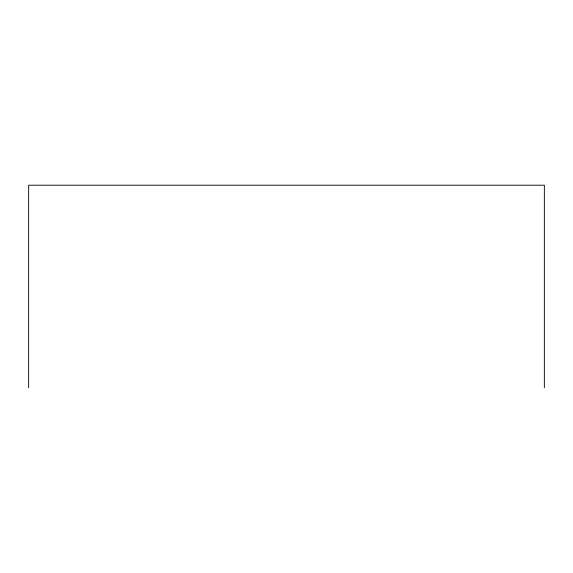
<?xml version="1.0" encoding="UTF-8"?>
<svg xmlns="http://www.w3.org/2000/svg" width="573" height="573" viewBox="0 0 573 573"><rect width="100%" height="100%" fill="white"/><g stroke="black" fill="none" stroke-linecap="round" stroke-linejoin="round"><path stroke-width="0.86" d="M544.35 387.792L544.35 185.208L28.65 185.208L28.65 387.792"/></g></svg>
